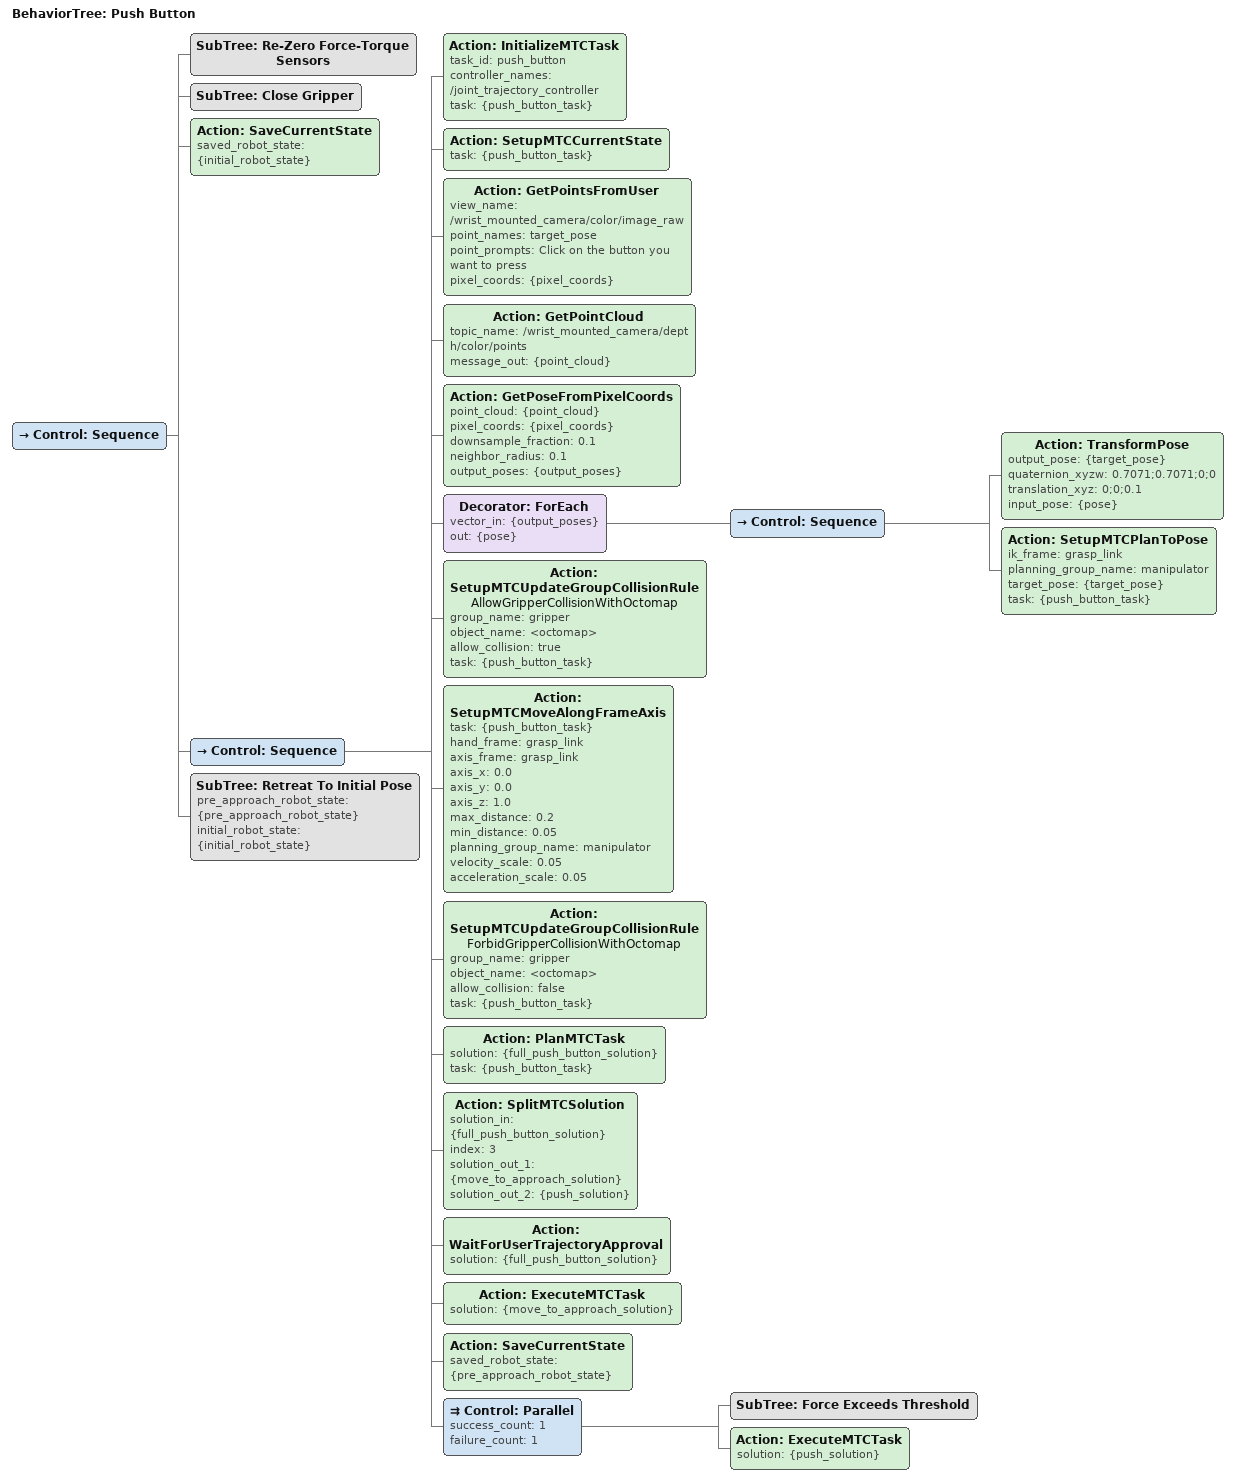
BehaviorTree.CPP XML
<?xml version='1.0' encoding='utf-8'?>
<root BTCPP_format="4" main_tree_to_execute="Push Button">
  <BehaviorTree ID="Push Button" _description="Push a button with the end effector">
    <Control ID="Sequence">
      <SubTree ID="Re-Zero Force-Torque Sensors"/>
      <SubTree ID="Close Gripper"/>
      <Action ID="SaveCurrentState" saved_robot_state="{initial_robot_state}"/>
      <Control ID="Sequence">
        <Action ID="InitializeMTCTask" task_id="push_button" controller_names="/joint_trajectory_controller" task="{push_button_task}"/>
        <Action ID="SetupMTCCurrentState" task="{push_button_task}"/>
        <Action ID="GetPointsFromUser" view_name="/wrist_mounted_camera/color/image_raw" point_names="target_pose" point_prompts="Click on the button you want to press" pixel_coords="{pixel_coords}"/>
        <Action ID="GetPointCloud" topic_name="/wrist_mounted_camera/depth/color/points" message_out="{point_cloud}"/>
        <Action ID="GetPoseFromPixelCoords" point_cloud="{point_cloud}" pixel_coords="{pixel_coords}" downsample_fraction="0.1" neighbor_radius="0.1" output_poses="{output_poses}"/>
        <Decorator ID="ForEach" vector_in="{output_poses}" out="{pose}">
          <Control ID="Sequence">
            <Action ID="TransformPose" output_pose="{target_pose}" quaternion_xyzw="0.7071;0.7071;0;0" translation_xyz="0;0;0.1" input_pose="{pose}"/>
            <Action ID="SetupMTCPlanToPose" ik_frame="grasp_link" planning_group_name="manipulator" target_pose="{target_pose}" task="{push_button_task}"/>
          </Control>
        </Decorator>
        <Action ID="SetupMTCUpdateGroupCollisionRule" name="AllowGripperCollisionWithOctomap" group_name="gripper" object_name="&lt;octomap&gt;" allow_collision="true" task="{push_button_task}"/>
        <Action ID="SetupMTCMoveAlongFrameAxis" task="{push_button_task}" hand_frame="grasp_link" axis_frame="grasp_link" axis_x="0.0" axis_y="0.0" axis_z="1.0" max_distance="0.2" min_distance="0.05" planning_group_name="manipulator" velocity_scale="0.05" acceleration_scale="0.05"/>
        <Action ID="SetupMTCUpdateGroupCollisionRule" name="ForbidGripperCollisionWithOctomap" group_name="gripper" object_name="&lt;octomap&gt;" allow_collision="false" task="{push_button_task}"/>
        <Action ID="PlanMTCTask" solution="{full_push_button_solution}" task="{push_button_task}"/>
        <Action ID="SplitMTCSolution" solution_in="{full_push_button_solution}" index="3" solution_out_1="{move_to_approach_solution}" solution_out_2="{push_solution}"/>
        <Action ID="WaitForUserTrajectoryApproval" solution="{full_push_button_solution}"/>
        <Action ID="ExecuteMTCTask" solution="{move_to_approach_solution}"/>
        <Action ID="SaveCurrentState" saved_robot_state="{pre_approach_robot_state}"/>
        <Control ID="Parallel" success_count="1" failure_count="1">
          <SubTree ID="Force Exceeds Threshold"/>
          <Action ID="ExecuteMTCTask" solution="{push_solution}"/>
        </Control>
      </Control>
      <SubTree ID="Retreat To Initial Pose" pre_approach_robot_state="{pre_approach_robot_state}" initial_robot_state="{initial_robot_state}"/>
    </Control>
  </BehaviorTree>
</root>
